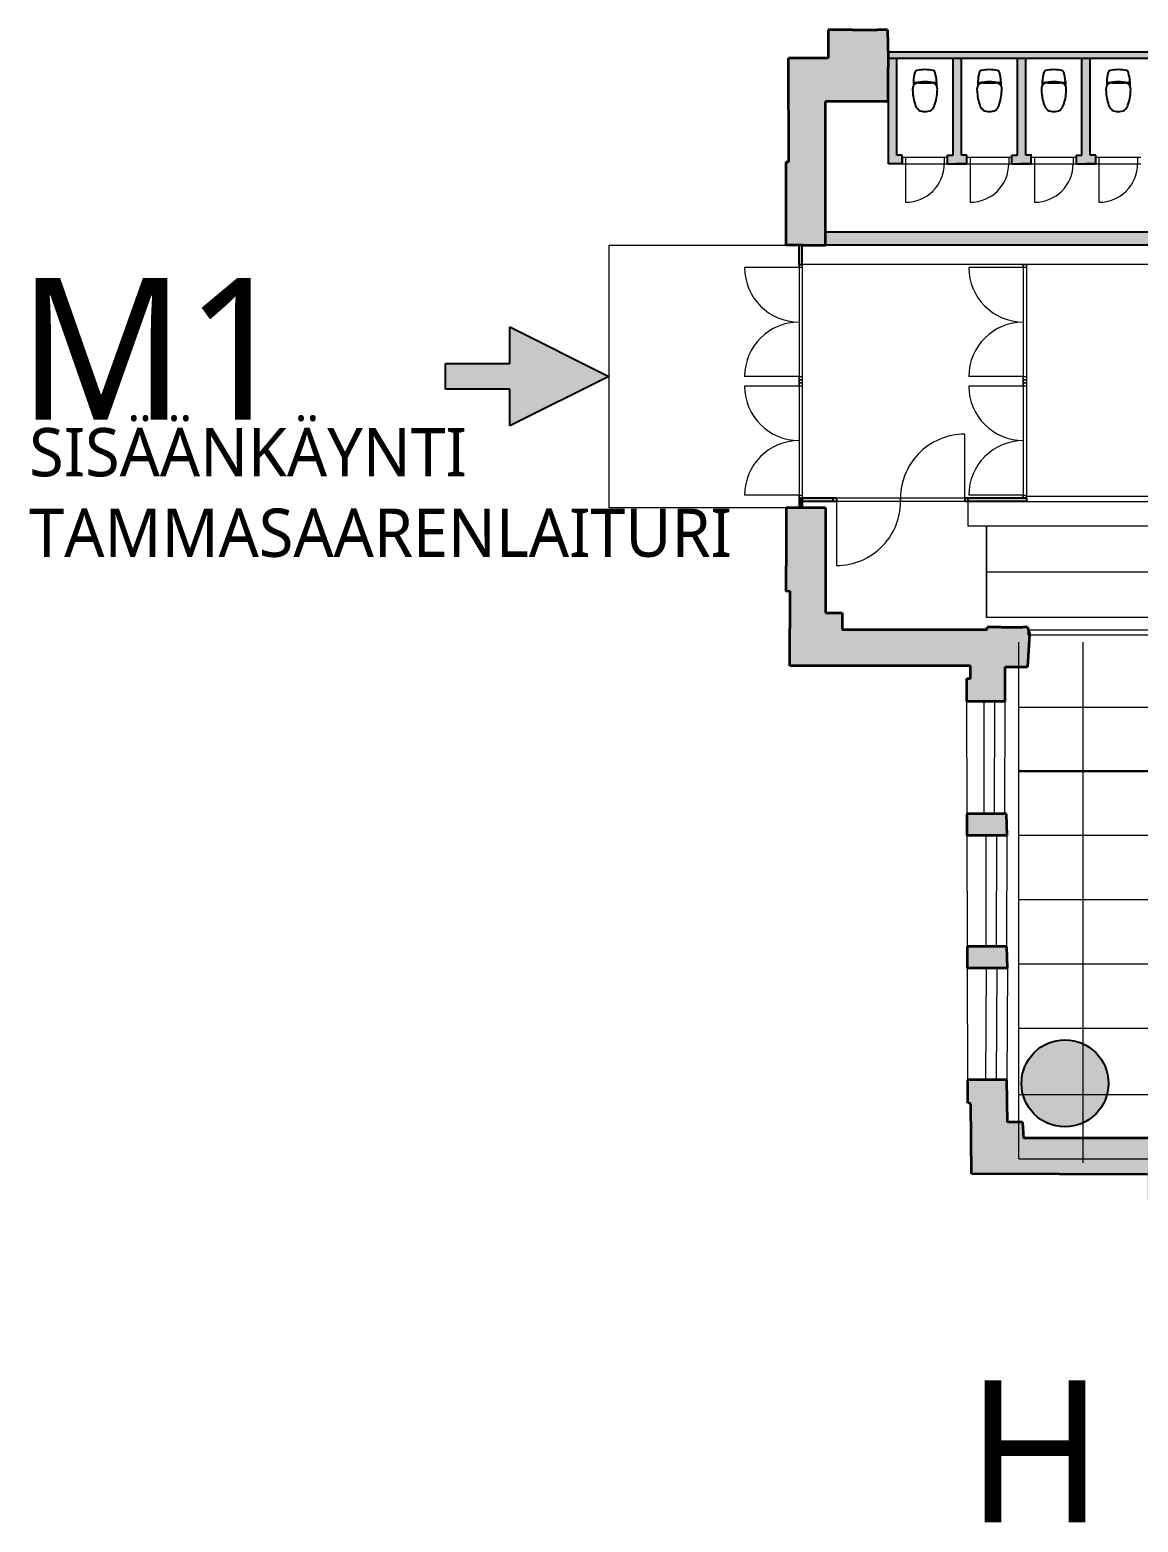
# Model space of a CAD drawing. Header units: millimetres. Extents: x -2569 to 735611, y -420503 to 265310.
# Drawn here: x 6473 to 23671, y 13693 to 36862 of the extents above; entities that cross this region are included whole.
import ezdxf

# ---------------------------------------------------------------- set-up
doc = ezdxf.new("R2010")
doc.units = ezdxf.units.MM
for name, color, linetype, lineweight in [('02 IKKUNAT', 130, 'Continuous', 13), ('02 KAIDE', 6, 'Continuous', 13), ('02 KANTAVA', 24, 'Continuous', 35), ('02 KANTAVA _väri', 2, 'Continuous', 35), ('02 OVET', 5, 'Continuous', 13), ('02 RAMPPI', 140, 'Continuous', 13), ('02 RAPUT_HISSI', 1, 'Continuous', 5), ('02 SEINALINJA', 151, 'Continuous', 13), ('02 VÄLISEINÄ', 21, 'Continuous', 25), ('02 VÄLISEINÄ _väri', 21, 'Continuous', 25), ('03 Rappukirjain', 7, 'Continuous', 18), ('03 Rappukirjain Tapahtumatila', 1, 'Continuous', 18)]:
    doc.layers.add(name, color=color, linetype=linetype, lineweight=lineweight)
doc.layers.add('02 Ruudukko eheä', color=7, linetype='Continuous', lineweight=9, true_color=0x7c7887)
for name, color, linetype in [('02 SANITEETTIKALUSTEET', 7, 'Continuous'), ('03 TEKSTIT', 7, 'Continuous'), ('05 palosammuttimet', 240, 'Continuous'), ('07 tavarat', 40, 'Continuous')]:
    doc.layers.add(name, color=color, linetype=linetype)
doc.styles.get("Standard").update_dxf_attribs({"font": ''})
doc.styles.get('Standard').set_extended_font_data('Roboto')

# ---------------------------------------------------------------- blocks, each defined once
blk = doc.blocks.new('ruudukko')
at = {"layer": '02 Ruudukko eheä'}
for p, q in [((21610, 19946), (21610, 27966)), ((22610, 19884), (22610, 27966)), ((21610, 26958), (139421, 26958)), ((21610, 25974), (61424, 25964)), ((21610, 25958), (139421, 25958)), ((21610, 24974), (139454, 24946)), ((21610, 23974), (139451, 23946)), ((21610, 22974), (139448, 22946)), ((21610, 21974), (139444, 21946)), ((21610, 20946), (139441, 20946)), ((21610, 19946), (139438, 19946))]:
    blk.add_line(p, q, dxfattribs=at)

msp = doc.modelspace()

# ---------------------------------------------------------------- hatches: boundary and pattern name
at = {"layer": '02 KANTAVA _väri'}
h = msp.add_hatch(color=256, dxfattribs=at)
h.paths.add_polyline_path([(19794, 36421), (19784, 36862), (19619, 36861), (19239, 36861), (18859, 36860), (18859, 36424), (18246, 36424), (18251, 34814), (18207, 34814), (18207, 33723), (18819, 33722), (18819, 35747), (19790, 35747), (19793, 36279)])
h.paths.add_polyline_path([(18246, 36424), (18247, 35977), (18247, 35985)], flags=17)
h.paths.add_polyline_path([(18247, 35977), (18468, 35707), (18247, 35977)], flags=17)
msp.add_hatch(color=256, dxfattribs=at).paths.add_polyline_path([(18819, 33722), (18207, 33723), (18207, 33520), (18461, 33520), (18461, 33520), (18819, 33520)])
h = msp.add_hatch(color=256, dxfattribs=at)
h.dxf.hatch_style = 1
h.paths.add_polyline_path([(21953, 27589), (21546, 27589), (21329, 27589), (21329, 27552), (19079, 27552), (19079, 27812), (18819, 27812), (18819, 29442), (18209, 29442), (18209, 28540), (18209, 28140), (18273, 28147), (18268, 26986), (21072, 26990), (21072, 26790), (21015, 26790), (21015, 26432), (21607, 26432), (21607, 26971), (21956, 26974), (21984, 27481)])
h = msp.add_hatch(color=256, dxfattribs=at)
h.dxf.hatch_style = 1
h.paths.add_polyline_path([(21627, 24692), (21019, 24692), (21019, 24354), (21638, 24354)])
h = msp.add_hatch(color=256, dxfattribs=at)
h.dxf.hatch_style = 1
h.paths.add_polyline_path([(21635, 22629), (21023, 22629), (21023, 22294), (21643, 22294)])
h = msp.add_hatch(color=256, dxfattribs=at)
h.dxf.hatch_style = 1
h.paths.add_polyline_path([(24432, 19424), (24419, 19657), (21890, 19656), (21874, 19904), (21646, 19905), (21632, 20560), (21027, 20560), (21028, 20202), (21077, 20187), (21086, 19100), (23815, 19092), (23813, 18683), (24283, 18683), (24283, 19223), (24432, 19223)])
at = {"layer": '02 VÄLISEINÄ _väri'}
h = msp.add_hatch(color=256, dxfattribs=at)
h.dxf.hatch_style = 1
h.paths.add_polyline_path([(25938, 36517), (19792, 36517), (19795, 36417), (25938, 36417)])
h = msp.add_hatch(color=256, dxfattribs=at)
h.dxf.hatch_style = 1
h.paths.add_polyline_path([(19925, 36417), (19795, 36417), (19795, 34784), (20010, 34784), (20010, 34914), (19925, 34914)])
h = msp.add_hatch(color=256, dxfattribs=at)
h.dxf.hatch_style = 1
h.paths.add_polyline_path([(20928, 36417), (20798, 36417), (20798, 34914), (20713, 34914), (20713, 34784), (20798, 34784), (21013, 34784), (21013, 34914), (21008, 34914), (20928, 34914)])
h = msp.add_hatch(color=256, dxfattribs=at)
h.dxf.hatch_style = 1
h.paths.add_polyline_path([(21928, 36417), (21798, 36417), (21798, 34914), (21713, 34914), (21713, 34784), (21798, 34784), (22013, 34784), (22013, 34884), (22013, 34914), (21928, 34914)])
h = msp.add_hatch(color=256, dxfattribs=at)
h.dxf.hatch_style = 1
h.paths.add_polyline_path([(22928, 36417), (22798, 36417), (22798, 34914), (22713, 34914), (22713, 34784), (22798, 34784), (23013, 34784), (23013, 34884), (23013, 34914), (23008, 34914), (22928, 34914)])
h = msp.add_hatch(color=256, dxfattribs=at)
h.dxf.hatch_style = 1
h.paths.add_polyline_path([(26055, 33720), (18819, 33720), (18819, 33520), (26055, 33520)])
h = msp.add_hatch(color=256, dxfattribs=at)
h.dxf.hatch_style = 1
h.paths.add_polyline_path([(18459, 33520), (18409, 33520), (18409, 33220), (18459, 33220)])
h = msp.add_hatch(color=256, dxfattribs=at)
h.dxf.hatch_style = 1
h.paths.add_polyline_path([(18459, 29590), (18409, 29590), (18409, 29442), (18459, 29442)])
h = msp.add_hatch(color=256, dxfattribs=at)
h.dxf.hatch_style = 1
h.paths.add_polyline_path([(18939, 29590), (18459, 29590), (18459, 29590), (18459, 29540), (18939, 29540)])
h = msp.add_hatch(color=256, dxfattribs=at)
h.dxf.hatch_style = 1
h.paths.add_polyline_path([(21939, 29590), (21029, 29590), (21029, 29540), (21938, 29540)])
at = {"layer": '05 palosammuttimet'}
msp.add_hatch(color=256, dxfattribs=at).paths.add_polyline_path([(23210, 20506, 1), (21860, 20506, 1)])
at = {"layer": '07 tavarat'}
msp.add_hatch(color=256, dxfattribs=at).paths.add_polyline_path([(15458, 31480), (13923, 32248), (13923, 31680), (12923, 31680), (12923, 31280), (13923, 31280), (13923, 30713)])

# ---------------------------------------------------------------- linework, layer by layer
at = {"layer": '02 IKKUNAT', "linetype": 'Continuous'}
for p, q in [((21277, 26433), (21274, 24692)), ((21442, 26433), (21439, 24692)), ((21308, 24354), (21305, 22630)), ((21473, 24354), (21470, 22630)), ((21313, 22295), (21302, 20561)), ((21478, 22295), (21467, 20561))]:
    msp.add_line(p, q, dxfattribs=at)
at = {"layer": '02 KAIDE', "ltscale": 50}
for p, q in [((21939, 29620), (26111, 29620)), ((21939, 29540), (21939, 29620)), ((21939, 29540), (26111, 29540))]:
    msp.add_line(p, q, dxfattribs=at)
at = {"layer": '02 KAIDE'}
for p, q in [((21966, 27464), (21966, 27544)), ((26006, 27544), (21966, 27544)), ((26006, 27464), (21966, 27464))]:
    msp.add_line(p, q, dxfattribs=at)
at = {"layer": '02 KANTAVA'}
for p, q in [((19239, 36861), (18859, 36860)), ((18859, 36860), (18859, 36424)), ((19239, 36861), (19619, 36861)), ((19784, 36862), (19619, 36861)), ((19784, 36862), (19794, 36421)), ((18251, 34814), (18246, 36424)), ((18859, 36424), (18246, 36424)), ((19794, 36421), (19793, 36279)), ((19790, 35747), (19793, 36279)), ((18819, 33520), (18819, 35747)), ((19790, 35747), (18819, 35747)), ((18207, 34814), (18251, 34814)), ((18207, 33520), (18207, 34814)), ((18207, 33520), (18207, 33723)), ((18461, 33520), (18207, 33520)), ((18461, 33520), (18207, 33520)), ((18461, 33520), (18819, 33520)), ((18461, 33520), (18819, 33520)), ((18209, 29442), (18209, 28540)), ((18819, 29442), (18209, 29442)), ((18819, 29442), (18819, 27812)), ((18209, 28140), (18209, 28540)), ((18273, 28147), (18209, 28140)), ((18268, 26986), (18273, 28147)), ((18819, 27812), (19079, 27812)), ((19079, 27812), (19079, 27552)), ((21546, 27589), (21329, 27589)), ((21329, 27552), (21329, 27589)), ((21546, 27589), (21874, 27589)), ((21953, 27589), (21874, 27589)), ((21953, 27589), (21984, 27481)), ((19079, 27552), (21329, 27552)), ((21984, 27481), (21956, 26974)), ((21072, 26990), (18268, 26986)), ((21072, 26790), (21072, 26990)), ((21607, 26971), (21956, 26974)), ((21607, 26432), (21607, 26971)), ((21015, 26790), (21072, 26790)), ((21015, 26432), (21015, 26790)), ((21607, 26432), (21015, 26432)), ((21627, 24692), (21019, 24692)), ((21019, 24354), (21019, 24692)), ((21638, 24354), (21627, 24692)), ((21638, 24354), (21019, 24354)), ((21635, 22629), (21023, 22629)), ((21023, 22294), (21023, 22629)), ((21643, 22294), (21635, 22629)), ((21643, 22294), (21023, 22294)), ((21028, 20202), (21027, 20560)), ((21632, 20560), (21027, 20560)), ((21646, 19905), (21632, 20560)), ((21077, 20187), (21028, 20202)), ((21086, 19100), (21077, 20187)), ((21874, 19904), (21646, 19905)), ((21874, 19904), (21890, 19656)), ((24419, 19657), (21890, 19656)), ((23815, 19092), (21086, 19100))]:
    msp.add_line(p, q, dxfattribs=at)
at = {"layer": '02 OVET'}
for p, q in [((20013, 34884), (20713, 34884)), ((20013, 34884), (20013, 34784)), ((20013, 34784), (20713, 34784)), ((20063, 34884), (20063, 34784)), ((20063, 34784), (20063, 34184)), ((20663, 34884), (20663, 34784)), ((20713, 34884), (20713, 34784)), ((21013, 34884), (21713, 34884)), ((21013, 34884), (21013, 34784)), ((21013, 34784), (21713, 34784)), ((21063, 34884), (21063, 34784)), ((21063, 34784), (21063, 34184)), ((21663, 34884), (21663, 34784)), ((21713, 34884), (21713, 34784)), ((22013, 34884), (22713, 34884)), ((22013, 34884), (22013, 34784)), ((22013, 34784), (22713, 34784)), ((22063, 34884), (22063, 34784)), ((22063, 34784), (22063, 34184)), ((22663, 34884), (22663, 34784)), ((22713, 34884), (22713, 34784)), ((23013, 34884), (23713, 34884)), ((23013, 34884), (23013, 34784)), ((23013, 34784), (23713, 34784)), ((23063, 34884), (23063, 34784)), ((23063, 34784), (23063, 34184)), ((23663, 34884), (23663, 34784)), ((18409, 33220), (18409, 29590)), ((18459, 33220), (18459, 29590)), ((21889, 33220), (21889, 29590)), ((21939, 33220), (21939, 29540))]:
    msp.add_line(p, q, dxfattribs=at)
at = {"layer": '02 OVET', "ltscale": 50}
for p, q in [((18409, 33170), (17564, 33170)), ((18409, 33220), (18459, 33220)), ((18409, 33170), (18409, 33220)), ((18459, 33170), (18409, 33170)), ((18459, 33220), (18459, 33170)), ((21889, 33170), (21044, 33170)), ((21889, 33220), (21939, 33220)), ((21889, 33170), (21889, 33220)), ((21939, 33170), (21889, 33170)), ((21939, 33220), (21939, 33170)), ((18409, 31480), (17564, 31480)), ((18409, 31330), (17564, 31330)), ((18409, 31480), (18459, 31480)), ((18409, 31430), (18409, 31480)), ((18409, 31430), (18459, 31430)), ((18409, 31380), (18409, 31430)), ((18459, 31430), (18409, 31430)), ((18459, 31380), (18409, 31380)), ((18409, 31380), (18459, 31380)), ((18409, 31330), (18409, 31380)), ((18459, 31330), (18409, 31330)), ((18459, 31480), (18459, 31430)), ((18459, 31430), (18459, 31380)), ((18459, 31380), (18459, 31330)), ((21889, 31480), (21044, 31480)), ((21889, 31330), (21044, 31330)), ((21889, 31480), (21939, 31480)), ((21889, 31430), (21889, 31480)), ((21939, 31430), (21889, 31430)), ((21889, 31430), (21939, 31430)), ((21889, 31380), (21889, 31430)), ((21889, 31380), (21939, 31380)), ((21889, 31330), (21889, 31380)), ((21939, 31380), (21889, 31380)), ((21939, 31330), (21889, 31330)), ((21939, 31480), (21939, 31430)), ((21939, 31430), (21939, 31380)), ((21939, 31380), (21939, 31330)), ((20979, 29590), (20979, 30585)), ((18409, 29640), (17564, 29640)), ((18409, 29640), (18459, 29640)), ((18409, 29590), (18409, 29640)), ((18459, 29640), (18459, 29590)), ((20979, 29590), (18989, 29590)), ((18989, 29540), (18989, 29590)), ((20979, 29540), (18989, 29540)), ((18989, 29540), (18989, 28545)), ((19984, 29540), (19984, 29590)), ((20979, 29540), (20979, 29590)), ((21029, 29540), (21029, 29590)), ((21889, 29640), (21044, 29640)), ((21889, 29640), (21939, 29640)), ((21889, 29590), (21889, 29640)), ((21939, 29590), (21889, 29590)), ((21939, 29640), (21939, 29590))]:
    msp.add_line(p, q, dxfattribs=at)
at = {"layer": '02 OVET'}
for centre in [(20063, 34784), (21063, 34784), (22063, 34784), (23063, 34784)]:
    msp.add_arc(centre, 600, 270, 0, dxfattribs=at)
at = {"layer": '02 OVET', "ltscale": 50}
for centre, radius, start, end in [((18409, 33170), 845, 180, 270), ((21889, 33170), 845, 180, 270), ((18409, 31480), 845, 90, 180), ((21889, 31480), 845, 90, 180), ((18409, 31330), 845, 180, 270), ((21889, 31330), 845, 180, 270), ((20979, 29590), 995, 90, 182.8804), ((18409, 29640), 845, 90, 180), ((21889, 29640), 845, 90, 180), ((18989, 29540), 995, 270, 2.8804)]:
    msp.add_arc(centre, radius, start, end, dxfattribs=at)
at = {"layer": '02 RAMPPI'}
msp.add_line((21029, 29540), (21029, 29160), dxfattribs=at)
at = {"layer": '02 RAMPPI', "ltscale": 50}
for p, q in [((21029, 29160), (26259, 29160)), ((21319, 27739), (21319, 29160)), ((21319, 29160), (21319, 27739)), ((21319, 28449), (26259, 28449)), ((26259, 27739), (21319, 27739))]:
    msp.add_line(p, q, dxfattribs=at)
at = {"layer": '02 RAPUT_HISSI'}
for p, q in [((15457, 33520), (15457, 29442)), ((15457, 33520), (18409, 33520)), ((26121, 33220), (18459, 33220)), ((18409, 29442), (15457, 29442))]:
    msp.add_line(p, q, dxfattribs=at)
at = {"layer": '02 SANITEETTIKALUSTEET'}
for p, q in [((20183, 36059), (20183, 35999)), ((20263, 36039), (20456, 36039)), ((20542, 36059), (20542, 35999)), ((21183, 36059), (21183, 35999)), ((21263, 36039), (21456, 36039)), ((21542, 36059), (21542, 35999)), ((22183, 36059), (22183, 35999)), ((22263, 36039), (22456, 36039)), ((22542, 36059), (22542, 35999)), ((23183, 36059), (23183, 35999)), ((23263, 36039), (23456, 36039)), ((23542, 36059), (23542, 35999))]:
    msp.add_line(p, q, dxfattribs=at)
for centre, radius, start, end in [((20809, 36032), 626, 164.4337, 177.4071), ((20244, 36190), 40, 103.7116, 164.4337), ((20363, 35704), 540, 90, 103.7116), ((20363, 35704), 540, 76.2884, 90), ((20481, 36190), 40, 15.5663, 76.2884), ((19917, 36032), 626, 2.5929, 15.5663), ((21809, 36032), 626, 164.4337, 177.4071), ((21244, 36190), 40, 103.7116, 164.4337), ((21363, 35704), 540, 90, 103.7116), ((21363, 35704), 540, 76.2884, 90), ((21481, 36190), 40, 15.5663, 76.2884), ((20917, 36032), 626, 2.5929, 15.5663), ((22809, 36032), 626, 164.4337, 177.4071), ((22244, 36190), 40, 103.7116, 164.4337), ((22363, 35704), 540, 90, 103.7116), ((22363, 35704), 540, 76.2884, 90), ((22481, 36190), 40, 15.5663, 76.2884), ((21917, 36032), 626, 2.5929, 15.5663), ((23809, 36032), 626, 164.4337, 177.4071), ((23244, 36190), 40, 103.7116, 164.4337), ((23363, 35704), 540, 90, 103.7116), ((23363, 35704), 540, 76.2884, 90), ((23481, 36190), 40, 15.5663, 76.2884), ((22917, 36032), 626, 2.5929, 15.5663), ((20319, 35936), 149, 152.6296, 188.3072), ((20890, 35934), 718, 181.5081, 199.512), ((20203, 36060), 20, 177.4071, 280.0591), ((20247, 35962), 73.6, 131.1436, 145.6019), ((20268, 35916), 123, 92.2435, 124.1248), ((20363, 35161), 893, 90, 100.0591), ((20363, 35161), 893, 79.9409, 90), ((20458, 35916), 123, 55.8752, 91.5009), ((19836, 35934), 718, 340.488, 358.4919), ((20522, 36060), 20, 259.9409, 2.5929), ((20478, 35962), 73.6, 34.3981, 48.8564), ((20407, 35936), 149, 351.6928, 27.0279), ((21319, 35936), 149, 152.6296, 188.3072), ((21890, 35934), 718, 181.5081, 199.512), ((21203, 36060), 20, 177.4071, 280.0591), ((21247, 35962), 73.6, 131.1436, 145.6019), ((21268, 35916), 123, 92.2435, 124.1248), ((21363, 35161), 893, 90, 100.0591), ((21363, 35161), 893, 79.9409, 90), ((21458, 35916), 123, 55.8752, 91.5009), ((20836, 35934), 718, 340.488, 358.4919), ((21522, 36060), 20, 259.9409, 2.5929), ((21478, 35962), 73.6, 34.3981, 48.8564), ((21407, 35936), 149, 351.6928, 27.0279), ((22319, 35936), 149, 152.6296, 188.3072), ((22890, 35934), 718, 181.5081, 199.512), ((22203, 36060), 20, 177.4071, 280.0591), ((22247, 35962), 73.6, 131.1436, 145.6019), ((22268, 35916), 123, 92.2435, 124.1248), ((22363, 35161), 893, 90, 100.0591), ((22363, 35161), 893, 79.9409, 90), ((22458, 35916), 123, 55.8752, 91.5009), ((21836, 35934), 718, 340.488, 358.4919), ((22522, 36060), 20, 259.9409, 2.5929), ((22478, 35962), 73.6, 34.3981, 48.8564), ((22407, 35936), 149, 351.6928, 27.0279), ((23319, 35936), 149, 152.6296, 188.3072), ((23890, 35934), 718, 181.5081, 199.512), ((23203, 36060), 20, 177.4071, 280.0591), ((23247, 35962), 73.6, 131.1436, 145.6019), ((23268, 35916), 123, 92.2435, 124.1248), ((23363, 35161), 893, 90, 100.0591), ((23363, 35161), 893, 79.9409, 90), ((23458, 35916), 123, 55.8752, 91.5009), ((22836, 35934), 718, 340.488, 358.4919), ((23522, 36060), 20, 259.9409, 2.5929), ((23478, 35962), 73.6, 34.3981, 48.8564), ((23407, 35936), 149, 351.6928, 27.0279), ((20355, 35734), 147, 195.3839, 232.3772), ((20368, 35735), 150, 308.1392, 344.2627), ((21355, 35734), 147, 195.3839, 232.3772), ((21368, 35735), 150, 308.1392, 344.2627), ((22355, 35734), 147, 195.3839, 232.3772), ((22368, 35735), 150, 308.1392, 344.2627), ((23355, 35734), 147, 195.3839, 232.3772), ((23368, 35735), 150, 308.1392, 344.2627), ((20360, 35803), 210, 242.8821, 270.711), ((20365, 35804), 211, 269.3747, 296.9913), ((21360, 35803), 210, 242.8821, 270.711), ((21365, 35804), 211, 269.3747, 296.9913), ((22360, 35803), 210, 242.8821, 270.711), ((22365, 35804), 211, 269.3747, 296.9913), ((23360, 35803), 210, 242.8821, 270.711), ((23365, 35804), 211, 269.3747, 296.9913)]:
    msp.add_arc(centre, radius, start, end, dxfattribs=at)
at = {"layer": '02 SEINALINJA', "linetype": 'Continuous'}
for p, q in [((21019, 24692), (21015, 26432)), ((21604, 24692), (21607, 26432)), ((21023, 22629), (21019, 24354)), ((21635, 22629), (21638, 24354)), ((21027, 20560), (21023, 22294)), ((21643, 22294), (21632, 20560))]:
    msp.add_line(p, q, dxfattribs=at)
at = {"layer": '02 VÄLISEINÄ', "ltscale": 30}
for p, q in [((25938, 36417), (19794, 36417)), ((25938, 36517), (19795, 36517)), ((19795, 34784), (19795, 36417)), ((19925, 34914), (19925, 36417)), ((20798, 34914), (20798, 36414)), ((20928, 34914), (20928, 36414)), ((21798, 34914), (21798, 36414)), ((21928, 34914), (21928, 36414)), ((22798, 34914), (22798, 36414)), ((22928, 34914), (22928, 36414)), ((20010, 34784), (19795, 34784)), ((20010, 34914), (19925, 34914)), ((20010, 34784), (20010, 34914)), ((20713, 34784), (20713, 34914)), ((20713, 34914), (20798, 34914)), ((20713, 34784), (20798, 34784)), ((20798, 34784), (21013, 34784)), ((21002, 34784), (20848, 34784)), ((21013, 34914), (20928, 34914)), ((21007, 34914), (20928, 34914)), ((21013, 34914), (21008, 34914)), ((21008, 34784), (21013, 34784)), ((21013, 34784), (21013, 34914)), ((21013, 34784), (21013, 34914)), ((21713, 34784), (21713, 34914)), ((21713, 34914), (21798, 34914)), ((21713, 34784), (21798, 34784)), ((21798, 34784), (22013, 34784)), ((22017, 34784), (21848, 34784)), ((22022, 34914), (21928, 34914)), ((22013, 34914), (21928, 34914)), ((22013, 34784), (22013, 34914)), ((22013, 34784), (22013, 34914)), ((22013, 34914), (22023, 34914)), ((22023, 34784), (22013, 34784)), ((22713, 34784), (22713, 34914)), ((22713, 34914), (22798, 34914)), ((22713, 34784), (22798, 34784)), ((22798, 34784), (23013, 34784)), ((23002, 34784), (22863, 34784)), ((23013, 34914), (22928, 34914)), ((23007, 34914), (22928, 34914)), ((23013, 34914), (23008, 34914)), ((23008, 34784), (23013, 34784)), ((23013, 34784), (23013, 34914)), ((23013, 34784), (23013, 34914))]:
    msp.add_line(p, q, dxfattribs=at)
at = {"layer": '02 VÄLISEINÄ'}
for p, q in [((19925, 36417), (19794, 36417)), ((19795, 36417), (19795, 36517)), ((26055, 33720), (18819, 33720)), ((18819, 33520), (18819, 33720)), ((18409, 33520), (18459, 33520)), ((26138, 33520), (18819, 33520)), ((18409, 33220), (18459, 33220)), ((18989, 29590), (18989, 29540)), ((20979, 29590), (20979, 29540)), ((21029, 29590), (21029, 29540)), ((21939, 29590), (21939, 29540))]:
    msp.add_line(p, q, dxfattribs=at)
at = {"layer": '02 VÄLISEINÄ', "ltscale": 50}
for p, q in [((18409, 33220), (18409, 33520)), ((18459, 33220), (18459, 33520)), ((18409, 29590), (18409, 29442)), ((18459, 29590), (18409, 29590)), ((18459, 29442), (18409, 29442)), ((18989, 29590), (18459, 29590)), ((18459, 29590), (18459, 29442)), ((18989, 29540), (18459, 29540)), ((18939, 29540), (18939, 29590)), ((21939, 29590), (20979, 29590)), ((21939, 29540), (20979, 29540))]:
    msp.add_line(p, q, dxfattribs=at)
at = {"layer": '05 palosammuttimet'}
msp.add_circle((22535, 20506), 675, dxfattribs=at)
at = {"layer": '07 tavarat'}
for p, q in [((13922, 31681), (13922, 32249)), ((13922, 32249), (15457, 31481)), ((12922, 31281), (12922, 31681)), ((12922, 31681), (13922, 31681)), ((13922, 31281), (12922, 31281)), ((15457, 31481), (13922, 30713)), ((13922, 30713), (13922, 31281))]:
    msp.add_line(p, q, dxfattribs=at)

# ---------------------------------------------------------------- block references
at = {"layer": '02 Ruudukko eheä'}
msp.add_blockref('ruudukko', (208, -613), dxfattribs=at)

# ---------------------------------------------------------------- texts
at = {"layer": '03 Rappukirjain', "color": 7, "lineweight": 100}
msp.add_text('H', height=2200, dxfattribs=at).set_placement((21010, 13693))
at = {"layer": '03 Rappukirjain Tapahtumatila', "lineweight": 100}
msp.add_text('M1', height=2200, dxfattribs=at).set_placement((6284, 30809))
at = {"layer": '03 TEKSTIT', "insert": (6463, 30680), "char_height": 750, "attachment_point": 1}
msp.add_mtext_dynamic_manual_height_columns('SISÄÄNKÄYNTI\\PTAMMASAARENLAITURI', width=7925.29, gutter_width=5000, heights=[0], dxfattribs=at)

doc.saveas('drawing.dxf')
